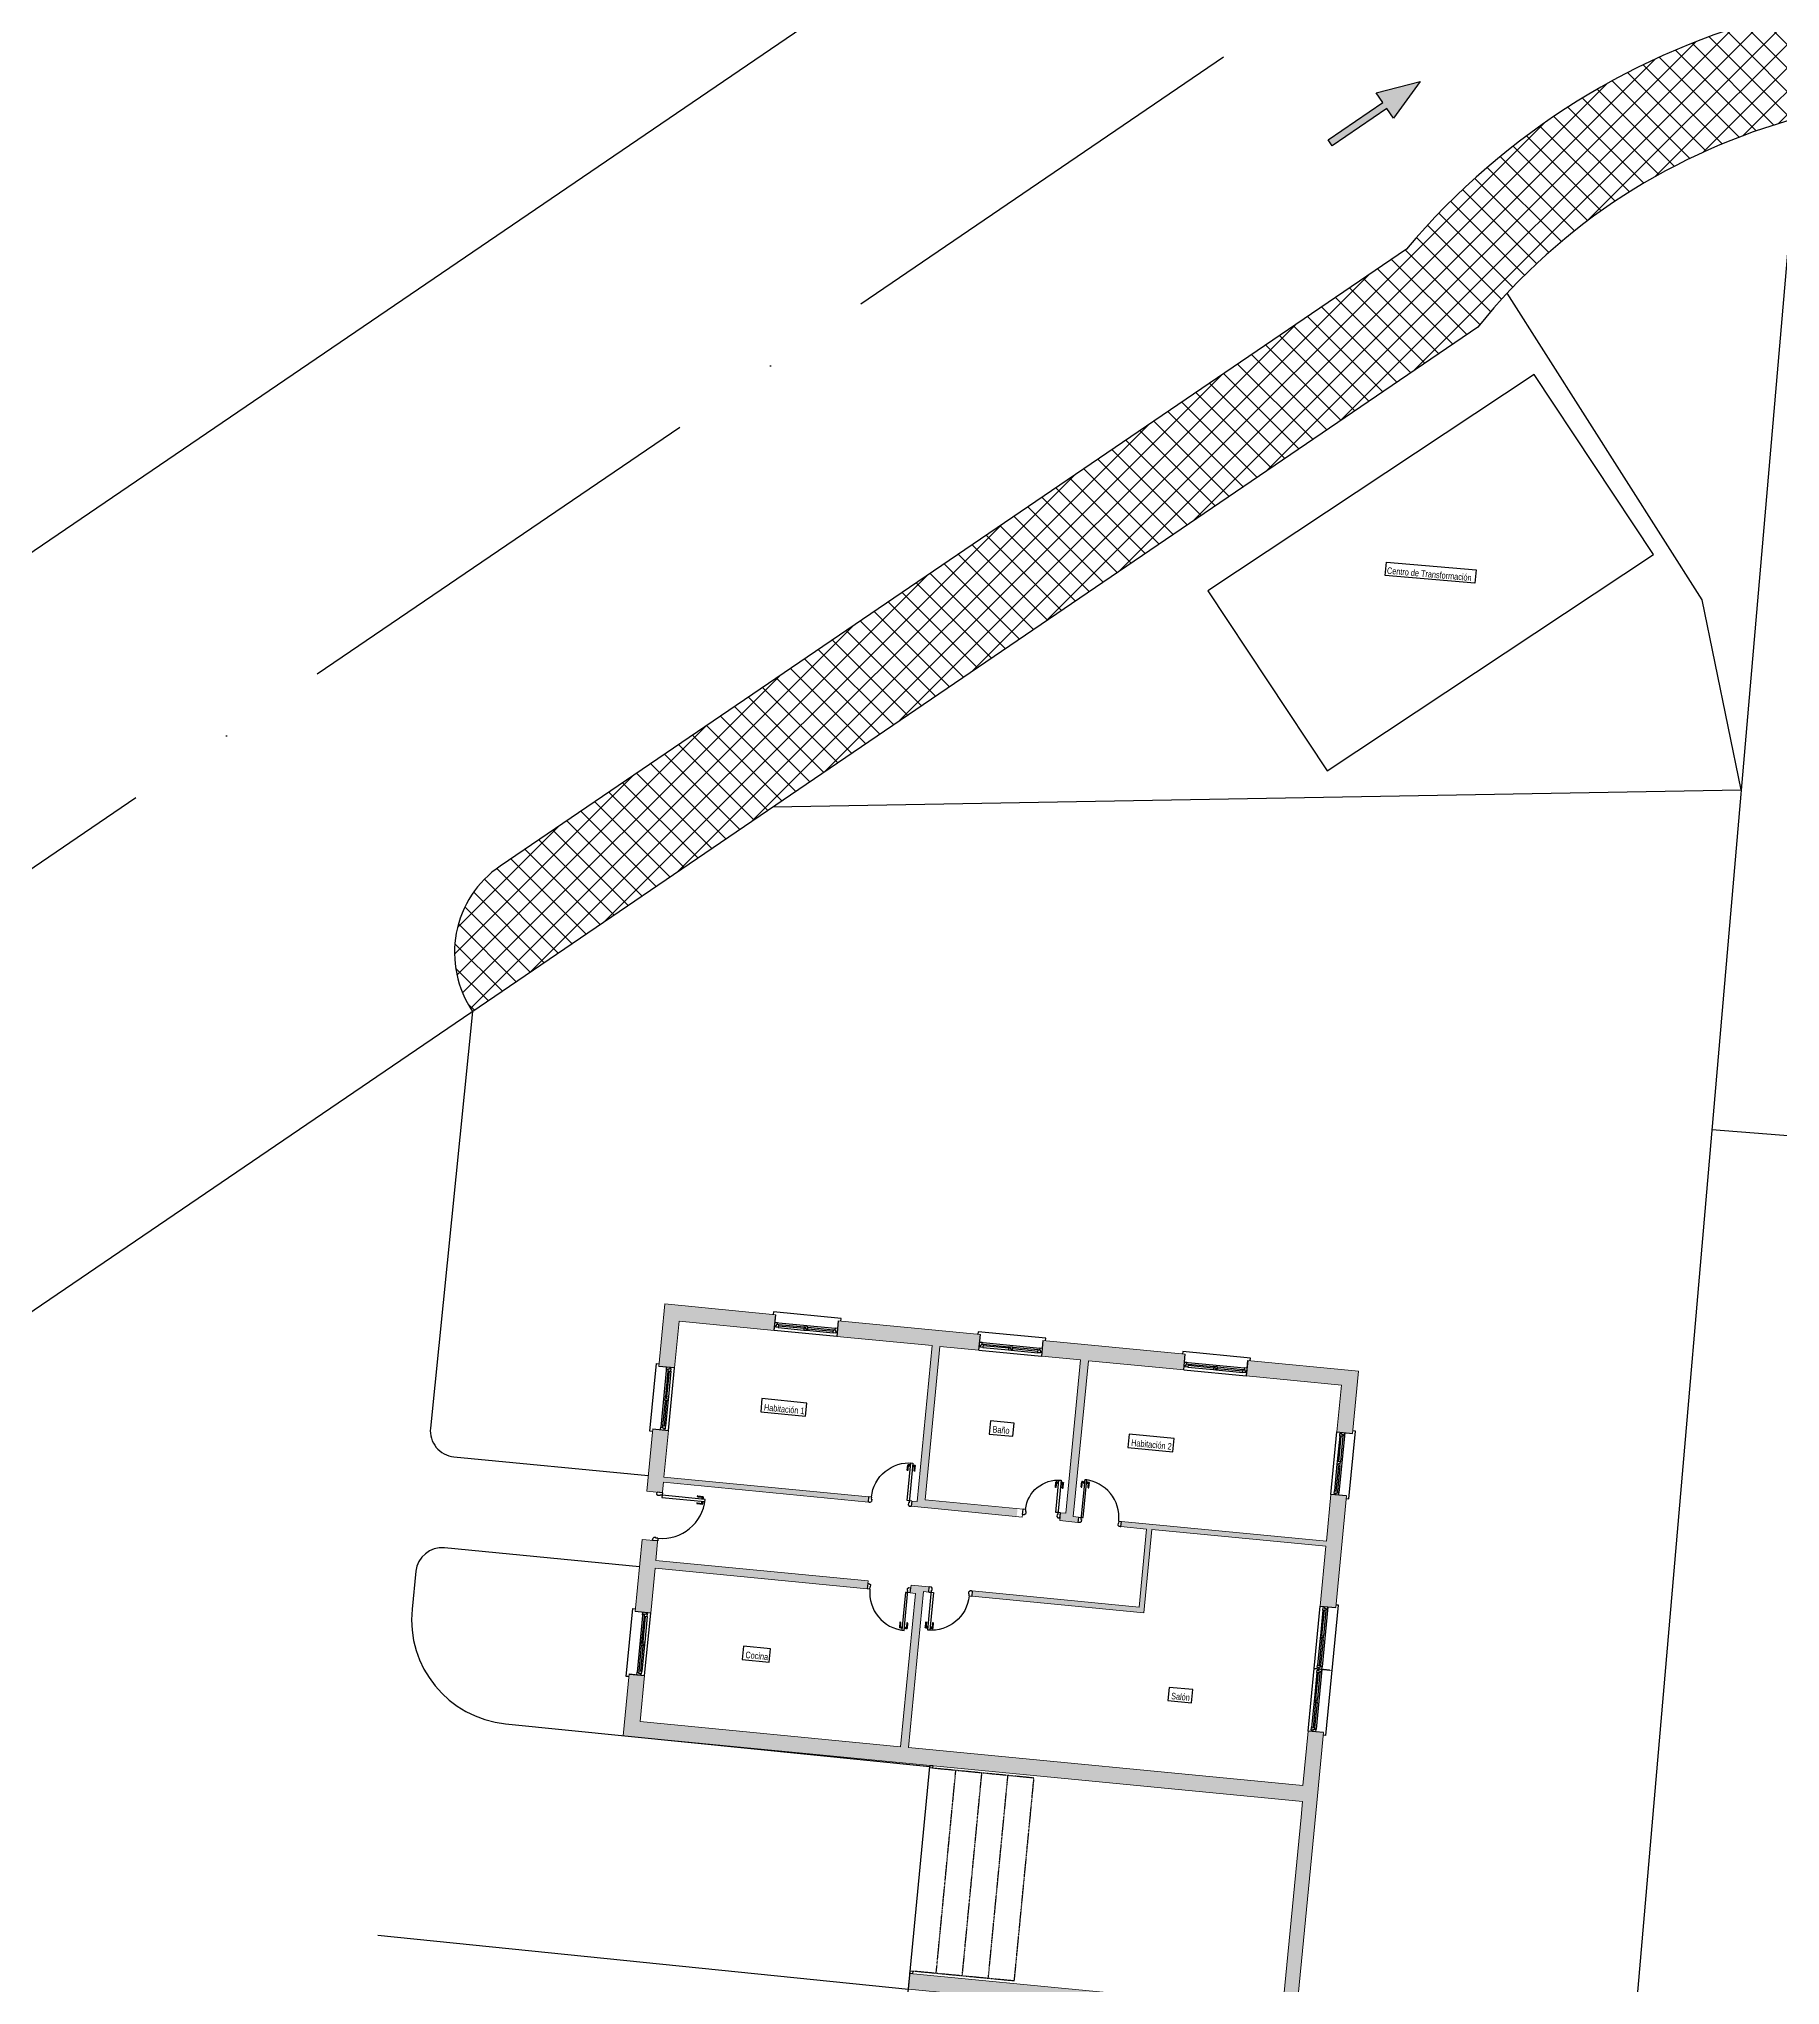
# Model space of a CAD drawing. Header units: millimetres. Extents: x 712192 to 1044287, y 40211 to 168571.
# Drawn here: x 758467 to 782287, y 118261 to 144892 of the extents above; entities that cross this region are included whole.
import ezdxf

# ---------------------------------------------------------------- set-up
doc = ezdxf.new("R2010")
doc.units = ezdxf.units.MM
doc.linetypes.add('ACAD_ISO10W100', pattern=[18, 12, -3, 0, -3])
for name, color, linetype in [('Aceras', 8, 'Continuous'), ('Carpinteria', 14, 'Continuous'), ('Cerramiento', 7, 'Continuous'), ('Cristal', 4, 'Continuous'), ('Fina', 2, 'Continuous'), ('Sombreado muros', 30, 'Continuous'), ('Textos', 5, 'Continuous')]:
    doc.layers.add(name, color=color, linetype=linetype)
for name, color, linetype, lineweight in [('Edificaciones', 6, 'Continuous', 18), ('Parcela', 1, 'Continuous', 30), ('Viales', 7, 'Continuous', 30)]:
    doc.layers.add(name, color=color, linetype=linetype, lineweight=lineweight)
doc.styles.add('basico', font='arial.ttf', dxfattribs={"width": 0.8})

# ---------------------------------------------------------------- blocks, each defined once
blk = doc.blocks.new('p825')
at = {"layer": 'Carpinteria'}
for p, q in [((-0.054, 0.68), (-0.054, 0.78)), ((-0.039, 0.785), (-0.049, 0.785)), ((-0.039, 0.68), (-0.039, 0.785)), ((-0.007, 0.785), (-0.017, 0.785)), ((-0.017, 0.765), (-0.017, 0.785)), ((-0.007, 0.765), (-0.017, 0.765)), ((-0.007, 0.754), (-0.007, 0.796)), ((0, 0.796), (-0.007, 0.796)), ((0, 0.754), (-0.007, 0.754)), ((0.04, 0.825), (0, 0.825)), ((0, 0.825), (0, 0)), ((0.04, 0), (0.04, 0.825)), ((0.04, 0.796), (0.047, 0.796)), ((0.04, 0.754), (0.047, 0.754)), ((0.047, 0.754), (0.047, 0.796)), ((0.047, 0.785), (0.057, 0.785)), ((0.047, 0.765), (0.057, 0.765)), ((0.057, 0.765), (0.057, 0.785)), ((0.079, 0.785), (0.089, 0.785)), ((0.079, 0.68), (0.079, 0.785)), ((0.094, 0.68), (0.094, 0.78)), ((-0.044, 0.675), (-0.049, 0.675)), ((0.084, 0.675), (0.089, 0.675)), ((-0.05, 0), (0, 0)), ((0, 0), (0.04, 0)), ((0, 0), (0, -0.04)), ((0.825, 0), (0.875, 0)), ((0.825, 0), (0.825, -0.04)), ((-0.01, -0.1), (-0.05, -0.1)), ((0.01, -0.08), (-0.01, -0.1)), ((0, -0.04), (0.01, -0.04)), ((0.01, -0.04), (0.01, -0.05)), ((0.01, -0.05), (0.01, -0.06)), ((0.01, -0.06), (0.01, -0.08)), ((0.825, -0.04), (0.815, -0.04)), ((0.815, -0.04), (0.815, -0.05)), ((0.815, -0.05), (0.815, -0.06)), ((0.815, -0.06), (0.815, -0.08)), ((0.815, -0.08), (0.84, -0.1)), ((0.86, -0.1), (0.84, -0.1)), ((0.86, -0.1), (0.875, -0.1))]:
    blk.add_line(p, q, dxfattribs=at)
for centre, radius, start, end in [((-0.049, 0.78), 0.005, 90, 180), ((-0.028, 0.812), 0.0294, 248.0255, 291.9745), ((-0.028, 0.738), 0.0294, 68.0255, 111.9745), ((0, 0), 0.825, 0, 90), ((0.068, 0.812), 0.0294, 248.0255, 291.9745), ((0.068, 0.738), 0.0294, 68.0255, 111.9745), ((0.089, 0.78), 0.005, 0, 90), ((-0.049, 0.68), 0.005, 180, 270), ((-0.044, 0.68), 0.005, 270, 0), ((0.084, 0.68), 0.005, 180, 270), ((0.089, 0.68), 0.005, 270, 0)]:
    blk.add_arc(centre, radius, start, end, dxfattribs=at)
at = {"layer": 'Cerramiento'}
for p, q in [((-0.05, 0), (-0.05, -0.1)), ((0.875, 0), (0.875, -0.1))]:
    blk.add_line(p, q, dxfattribs=at)
blk = doc.blocks.new('p725')
at = {"layer": 'Carpinteria'}
for p, q in [((-0.054, 0.58), (-0.054, 0.68)), ((-0.039, 0.685), (-0.049, 0.685)), ((-0.044, 0.575), (-0.049, 0.575)), ((-0.039, 0.58), (-0.039, 0.685)), ((-0.007, 0.685), (-0.017, 0.685)), ((-0.017, 0.665), (-0.017, 0.685)), ((-0.007, 0.665), (-0.017, 0.665)), ((-0.007, 0.654), (-0.007, 0.696)), ((0, 0.696), (-0.007, 0.696)), ((0, 0.654), (-0.007, 0.654)), ((0.04, 0.725), (0, 0.725)), ((0, 0.725), (0, -0.04)), ((0.04, 0), (0.04, 0.725)), ((0.04, 0.696), (0.047, 0.696)), ((0.04, 0.654), (0.047, 0.654)), ((0.047, 0.654), (0.047, 0.696)), ((0.047, 0.685), (0.057, 0.685)), ((0.047, 0.665), (0.057, 0.665)), ((0.057, 0.665), (0.057, 0.685)), ((0.079, 0.685), (0.089, 0.685)), ((0.079, 0.58), (0.079, 0.685)), ((0.084, 0.575), (0.089, 0.575)), ((0.094, 0.58), (0.094, 0.68)), ((-0.05, 0), (0, 0)), ((0, 0), (0.04, 0)), ((0.725, 0), (0.775, 0)), ((0.725, 0), (0.725, -0.04)), ((-0.01, -0.1), (-0.05, -0.1)), ((0.01, -0.08), (-0.01, -0.1)), ((0, -0.04), (0.01, -0.04)), ((0.01, -0.04), (0.01, -0.08)), ((0.725, -0.04), (0.715, -0.04)), ((0.715, -0.04), (0.715, -0.08)), ((0.74, -0.1), (0.715, -0.08)), ((0.76, -0.1), (0.74, -0.1)), ((0.76, -0.1), (0.775, -0.1))]:
    blk.add_line(p, q, dxfattribs=at)
for centre, radius, start, end in [((-0.049, 0.68), 0.005, 90, 180), ((-0.049, 0.58), 0.005, 180, 270), ((-0.044, 0.58), 0.005, 270, 0), ((-0.028, 0.712), 0.0294, 248.0255, 291.9745), ((-0.028, 0.638), 0.0294, 68.0255, 111.9745), ((0, 0), 0.725, 0, 90), ((0.068, 0.712), 0.0294, 248.0255, 291.9745), ((0.068, 0.638), 0.0294, 68.0255, 111.9745), ((0.084, 0.58), 0.005, 180, 270), ((0.089, 0.68), 0.005, 0, 90), ((0.089, 0.58), 0.005, 270, 0)]:
    blk.add_arc(centre, radius, start, end, dxfattribs=at)
at = {"layer": 'Cerramiento'}
for p, q in [((-0.05, 0), (-0.05, -0.1)), ((0.775, -0.1), (0.775, 0))]:
    blk.add_line(p, q, dxfattribs=at)
blk = doc.blocks.new('ven2')
at = {"layer": 'Carpinteria'}
for p, q in [((0, 0.5), (0.04, 0.5)), ((0.04, 0.4), (0.03, 0.4)), ((0.03, 0.4), (0.03, 0.3)), ((0.04, 0.5), (0.04, 0.4)), ((1, 0.5), (0.04, 0.5)), ((0.06, 0.4), (0.04, 0.4)), ((0.06, 0.2), (0.06, 0.4)), ((0.47, 0.4), (0.06, 0.4)), ((0.47, 0.2), (0.47, 0.4)), ((0.47, 0.4), (0.53, 0.4)), ((0.51, 0.3), (0.51, 0.4)), ((0.53, 0.4), (0.53, 0.2)), ((0.94, 0.4), (0.53, 0.4)), ((0.96, 0.4), (0.94, 0.4)), ((0.94, 0.4), (0.94, 0.2)), ((0.96, 0.4), (0.96, 0.5)), ((0.96, 0.5), (1, 0.5)), ((0.97, 0.4), (0.96, 0.4)), ((0.97, 0.3), (0.97, 0.4)), ((0.03, 0.3), (0, 0.3)), ((0.02, 0.3), (0.02, 0.2)), ((0.02, 0.2), (0.06, 0.2)), ((0.49, 0.2), (0.06, 0.2)), ((0.49, 0.2), (0.49, 0.3)), ((0.49, 0.3), (0.51, 0.3)), ((0.53, 0.2), (0.49, 0.2)), ((0.94, 0.2), (0.53, 0.2)), ((0.94, 0.2), (0.98, 0.2)), ((1, 0.3), (0.97, 0.3)), ((0.98, 0.2), (0.98, 0.3))]:
    blk.add_line(p, q, dxfattribs=at)
at = {"layer": 'Cerramiento'}
for p, q in [((0, 1), (0, 0)), ((1, 0), (1, 1))]:
    blk.add_line(p, q, dxfattribs=at)
at = {"layer": 'Cristal'}
for p, q in [((0.47, 0.3), (0.06, 0.3)), ((0.53, 0.3), (0.94, 0.3))]:
    blk.add_line(p, q, dxfattribs=at)
blk = doc.blocks.new('p625')
at = {"layer": 'Carpinteria'}
for p, q in [((-0.054, 0.48), (-0.054, 0.58)), ((-0.039, 0.585), (-0.049, 0.585)), ((-0.044, 0.475), (-0.049, 0.475)), ((-0.039, 0.48), (-0.039, 0.585)), ((-0.017, 0.565), (-0.017, 0.585)), ((-0.007, 0.585), (-0.017, 0.585)), ((-0.007, 0.565), (-0.017, 0.565)), ((0, 0.596), (-0.007, 0.596)), ((-0.007, 0.554), (-0.007, 0.596)), ((0, 0.554), (-0.007, 0.554)), ((0.04, 0.625), (0, 0.625)), ((0, 0.625), (0, -0.04)), ((0.04, 0), (0.04, 0.625)), ((0.04, 0.596), (0.047, 0.596)), ((0.04, 0.554), (0.047, 0.554)), ((0.047, 0.554), (0.047, 0.596)), ((0.047, 0.585), (0.057, 0.585)), ((0.047, 0.565), (0.057, 0.565)), ((0.057, 0.565), (0.057, 0.585)), ((0.079, 0.48), (0.079, 0.585)), ((0.079, 0.585), (0.089, 0.585)), ((0.084, 0.475), (0.089, 0.475)), ((0.094, 0.48), (0.094, 0.58)), ((-0.05, 0), (0, 0)), ((0, 0), (0.04, 0)), ((0.625, 0), (0.675, 0)), ((0.625, 0), (0.625, -0.04)), ((-0.01, -0.1), (-0.05, -0.1)), ((0.01, -0.08), (-0.01, -0.1)), ((0, -0.04), (0.01, -0.04)), ((0.01, -0.04), (0.01, -0.08)), ((0.625, -0.04), (0.615, -0.04)), ((0.615, -0.04), (0.615, -0.08)), ((0.64, -0.1), (0.615, -0.08)), ((0.66, -0.1), (0.64, -0.1)), ((0.66, -0.1), (0.675, -0.1))]:
    blk.add_line(p, q, dxfattribs=at)
for centre, radius, start, end in [((-0.049, 0.58), 0.005, 90, 180), ((-0.049, 0.48), 0.005, 180, 270), ((-0.044, 0.48), 0.005, 270, 0), ((-0.028, 0.612), 0.0294, 248.0255, 291.9745), ((-0.028, 0.538), 0.0294, 68.0255, 111.9745), ((0, 0), 0.625, 0, 90), ((0.068, 0.612), 0.0294, 248.0255, 291.9745), ((0.068, 0.538), 0.0294, 68.0255, 111.9745), ((0.084, 0.48), 0.005, 180, 270), ((0.089, 0.58), 0.005, 0, 90), ((0.089, 0.48), 0.005, 270, 0)]:
    blk.add_arc(centre, radius, start, end, dxfattribs=at)
at = {"layer": 'Cerramiento'}
for p, q in [((-0.05, -0.1), (-0.05, 0)), ((0.675, -0.1), (0.675, 0))]:
    blk.add_line(p, q, dxfattribs=at)

msp = doc.modelspace()

# ---------------------------------------------------------------- hatches: boundary and pattern name
at = {"layer": 'Aceras'}
h = msp.add_hatch(dxfattribs=at)
h.set_pattern_fill('ANSI37', color=256, scale=71.580675)
h.set_pattern_definition([(45, (270544.93, 3236.83), (-160.7032, 160.7032), []), (135, (270544.93, 3236.83), (-160.7032, -160.7032), [])])
h.paths.add_polyline_path([(757552, 126920, 0.414214), (755563, 127297), (722138, 104533), (722944, 103350)])
h.paths.add_polyline_path([(787790, 143539), (799687, 138960, 0.414214), (798865, 140810), (788304, 144875, 0.319675), (777176, 142017), (764778, 133574, 0.414214), (764401, 131584), (778150, 140948, -0.325822)])
h.paths.add_polyline_path([(824260, 129503), (824297, 129905, 0.335762), (823386, 131373), (810355, 136388, 0.414214), (808504, 135566)])
h.paths.add_polyline_path([(833260, 127573, 0.414214), (831409, 126751), (836939, 124623), (836986, 124935, 0.351854), (836085, 126485)])
h.paths.add_polyline_path([(852012, 118821, -0.378204), (856528, 111652), (854208, 97365, 0.414214), (855850, 98548), (857942, 111422, 0.375958), (852475, 120177), (844825, 123121, 0.414214), (842975, 122299)])
h.paths.add_polyline_path([(854898, 92685, 0.421729), (853678, 94333), (850815, 76534, 0.416122), (852466, 77716)])
h.paths.add_polyline_path([(851021, 68815, 0.414214), (849837, 70458), (847818, 58027), (848044, 58026, 0.369067), (849463, 59228)])
at = {"layer": 'Sombreado muros'}
h = msp.add_hatch(dxfattribs=at)
h.set_pattern_fill('SACNCR', color=256, scale=57.26454)
h.set_pattern_definition([(45, (270544.93, 3236.83), (-96.42192, 96.42192), []), (45, (270641.35, 3236.83), (-96.42192, 96.42192), [0, -136.361185])])
h.paths.add_polyline_path([(771348, 127163), (769403, 127352), (769382, 127138), (770686, 127012), (770480, 124878), (770409, 124884), (770402, 124813), (771844, 124674), (771855, 124781), (770590, 124903), (770793, 127001), (771327, 126950)])
h.paths.add_polyline_path([(774148, 126893), (772203, 127081), (772182, 126867), (772717, 126815), (772514, 124717), (772443, 124724), (772432, 124617), (772682, 124593), (772689, 124664), (772617, 124671), (772824, 126805), (774128, 126679)])
h.paths.add_polyline_path([(767031, 127581), (766948, 126728), (767162, 126707), (767224, 127347), (768527, 127220), (768548, 127434)])
h.paths.add_polyline_path([(767079, 125852), (766865, 125873), (766783, 125019), (766996, 124999), (767010, 125141), (769814, 124870), (769821, 124941), (767017, 125213)])
h.paths.add_polyline_path([(776521, 126663), (775003, 126810), (774983, 126596), (776286, 126470), (776224, 125830), (776438, 125810)])
h.paths.add_polyline_path([(776356, 124955), (776142, 124975), (776080, 124336), (773276, 124607), (773269, 124536), (773620, 124502), (773517, 123433), (771235, 123654), (771228, 123583), (773581, 123355), (773692, 124495), (776073, 124265), (775994, 123447), (776208, 123426)])
h.paths.add_polyline_path([(776042, 121716), (775829, 121737), (775756, 120991), (770363, 121512), (770569, 123646), (770641, 123639), (770647, 123711), (770398, 123735), (770388, 123628), (770459, 123621), (770256, 121523), (766694, 121867), (766754, 122497), (766541, 122518), (766459, 121676), (766774, 121644), (775755, 120775), (775734, 120561), (775479, 117926), (770383, 118419), (770362, 118205), (775653, 117694), (775949, 120756)])
h.paths.add_polyline_path([(766907, 124073), (766933, 124340), (766719, 124360), (766623, 123373), (766837, 123352), (766897, 123966), (769800, 123685), (769810, 123792)])
at = {"layer": 'Viales'}
h = msp.add_hatch(color=256, dxfattribs=at)
h.dxf.hatch_style = 1
h.paths.add_polyline_path([(726061, 113642), (726812, 114153), (726757, 114233), (726006, 113722), (725915, 113856), (725550, 113353), (726152, 113507)])
h.paths.add_polyline_path([(728799, 111235), (728197, 111081), (728289, 110946), (727538, 110435), (727593, 110355), (728344, 110866), (728435, 110732)])
h.paths.add_polyline_path([(752025, 127308), (752116, 127174), (751365, 126662), (751420, 126582), (752171, 127093), (752262, 126959), (752626, 127463)])
h.paths.add_polyline_path([(750072, 129735), (749981, 129869), (750732, 130380), (750677, 130461), (749926, 129949), (749835, 130084), (749471, 129580)])
h.paths.add_polyline_path([(774717, 146582), (774626, 146717), (775377, 147228), (775322, 147308), (774571, 146797), (774480, 146931), (774116, 146428)])
h.paths.add_polyline_path([(776909, 143941), (777000, 143807), (777364, 144310), (776762, 144156), (776854, 144022), (776103, 143510), (776158, 143430)])

# ---------------------------------------------------------------- linework, layer by layer
at = {"layer": 'Carpinteria'}
for p, q in [((770655, 121232), (770658, 121268)), ((770691, 121229), (770655, 121232)), ((770658, 121268), (770694, 121265)), ((770694, 121265), (770691, 121229)), ((770383, 118419), (770386, 118455)), ((770418, 118416), (770383, 118419)), ((770386, 118455), (770422, 118451)), ((770422, 118451), (770418, 118416))]:
    msp.add_line(p, q, dxfattribs=at)
at = {"layer": 'Carpinteria', "linetype": 'ACAD_ISO10W100'}
for p, q in [((772080, 121094), (770691, 121229)), ((770742, 118420), (771011, 121198)), ((771099, 118386), (771367, 121163)), ((771455, 118351), (771724, 121129)), ((771811, 118317), (772080, 121094)), ((771811, 118317), (770422, 118451))]:
    msp.add_line(p, q, dxfattribs=at)
at = {"layer": 'Edificaciones'}
for p, q in [((767162, 126707), (767224, 127347)), ((767224, 127347), (768527, 127220)), ((768527, 127220), (768548, 127434)), ((769382, 127138), (769403, 127352)), ((769382, 127138), (770686, 127012)), ((771327, 126950), (771348, 127163)), ((772182, 126867), (772203, 127081)), ((770480, 124878), (770686, 127012)), ((770590, 124903), (770793, 127001)), ((772514, 124717), (772717, 126815)), ((772617, 124671), (772824, 126805)), ((774128, 126679), (774148, 126893)), ((774983, 126596), (775003, 126810)), ((766948, 126728), (767162, 126707)), ((766865, 125873), (767079, 125852)), ((776224, 125830), (776438, 125810)), ((767017, 125213), (769821, 124941)), ((766996, 124999), (766783, 125019)), ((767010, 125141), (769814, 124870)), ((769821, 124941), (769814, 124870)), ((770590, 124903), (771930, 124773)), ((776142, 124975), (776356, 124955)), ((770409, 124884), (770402, 124813)), ((770402, 124813), (771920, 124666)), ((770409, 124884), (770480, 124878)), ((771930, 124773), (771920, 124666)), ((772443, 124724), (772432, 124617)), ((772443, 124724), (772514, 124717)), ((772617, 124671), (772689, 124664)), ((772689, 124664), (772682, 124593)), ((772432, 124617), (772682, 124593)), ((773276, 124607), (773269, 124536)), ((773269, 124536), (773620, 124502)), ((773276, 124607), (776080, 124336)), ((773620, 124502), (773517, 123433)), ((773692, 124495), (773581, 123355)), ((773692, 124495), (776073, 124265)), ((766933, 124340), (766719, 124360)), ((766897, 123966), (769800, 123685)), ((766907, 124073), (769810, 123792)), ((769800, 123685), (769810, 123792)), ((770256, 121523), (770459, 123621)), ((770363, 121512), (770569, 123646)), ((770388, 123628), (770398, 123735)), ((770388, 123628), (770459, 123621)), ((770398, 123735), (770647, 123711)), ((770569, 123646), (770641, 123639)), ((770641, 123639), (770647, 123711)), ((771228, 123583), (771235, 123654)), ((771228, 123583), (773581, 123355)), ((771235, 123654), (773517, 123433)), ((766623, 123373), (766837, 123352)), ((775994, 123447), (776208, 123426)), ((766541, 122518), (766754, 122497)), ((775911, 122592), (776161, 122568)), ((766754, 122497), (766694, 121867)), ((775829, 121737), (776042, 121716)), ((775734, 120561), (775755, 120775))]:
    msp.add_line(p, q, dxfattribs=at)
for points in [[(766948, 126728), (767031, 127581), (768548, 127434)], [(769403, 127352), (771348, 127163)], [(772203, 127081), (774148, 126893)], [(770793, 127001), (771327, 126950)], [(772182, 126867), (772717, 126815)], [(772824, 126805), (774128, 126679)], [(775003, 126810), (776521, 126663), (776438, 125810)], [(774983, 126596), (776286, 126470), (776224, 125830)], [(766783, 125019), (766865, 125873)], [(767017, 125213), (767079, 125852)], [(766993, 124963), (767010, 125141)], [(776142, 124975), (776080, 124336)], [(776356, 124955), (776208, 123426)], [(766907, 124073), (766936, 124375)], [(766623, 123373), (766719, 124360)], [(776073, 124265), (775994, 123447)], [(766837, 123352), (766897, 123966)], [(775755, 120775), (766459, 121674), (766541, 122518)], [(770256, 121523), (766694, 121867)], [(775829, 121737), (775756, 120991), (770363, 121512)], [(776042, 121716), (775949, 120756)], [(775949, 120756), (775653, 117694), (770362, 118205), (770386, 118455)], [(775734, 120561), (775479, 117926), (770383, 118419)]]:
    msp.add_lwpolyline(points, dxfattribs=at)
at = {"layer": 'Fina'}
for p, q in [((768516, 127473), (768512, 127438)), ((769442, 127384), (768516, 127473)), ((769439, 127348), (769442, 127384)), ((769382, 127138), (768527, 127220)), ((771316, 127202), (771313, 127167)), ((772242, 127113), (771316, 127202)), ((772239, 127077), (772242, 127113)), ((766826, 125841), (766916, 126767)), ((766916, 126767), (766951, 126763)), ((771327, 126950), (772182, 126867)), ((774116, 126932), (774113, 126896)), ((775042, 126842), (774116, 126932)), ((775039, 126806), (775042, 126842)), ((767079, 125852), (767162, 126707)), ((774128, 126679), (774983, 126596)), ((766862, 125837), (766826, 125841)), ((776142, 124975), (776224, 125830)), ((776388, 124916), (776477, 125842)), ((776477, 125842), (776442, 125845)), ((776352, 124919), (776388, 124916)), ((766502, 122485), (766591, 123412)), ((766591, 123412), (766627, 123408)), ((766754, 122497), (766837, 123352)), ((775911, 122592), (775994, 123447)), ((776074, 121677), (776247, 123458)), ((776247, 123458), (776211, 123462)), ((775829, 121737), (775911, 122592)), ((766537, 122482), (766502, 122485)), ((776074, 121677), (776039, 121681))]:
    msp.add_line(p, q, dxfattribs=at)
at = {"layer": 'Parcela'}
for p, q in [((782548, 143814), (778766, 99988)), ((781351, 129969), (783243, 129821))]:
    msp.add_line(p, q, dxfattribs=at)
msp.add_lwpolyline([(852012, 118821), (787790, 143539, 0.325822), (778150, 140948), (722944, 103350), (732613, 68202), (724717, 65744), (724234, 63740, 0.180942), (725923, 49944, 0.177877), (732879, 43605, 0.071967), (742428, 41236, 0.049784), (752504, 41236, -0.049784), (756785, 41236), (776408, 79455), (778766, 99988), (832631, 93802)], format="xyb", dxfattribs=at)
at = {"layer": 'Textos'}
for points in [[(778111, 137444), (776886, 137551), (776901, 137732), (778127, 137625)], [(768341, 126105), (768955, 126045), (768972, 126226), (768359, 126286)], [(771467, 125802), (771790, 125771), (771808, 125952), (771485, 125983)], [(773365, 125619), (773978, 125559), (773996, 125740), (773382, 125800)], [(768088, 122717), (768457, 122681), (768475, 122862), (768105, 122898)], [(773911, 122154), (774235, 122122), (774252, 122304), (773929, 122335)]]:
    msp.add_lwpolyline(points, close=True, dxfattribs=at)
at = {"layer": 'Viales', "linetype": 'Continuous'}
for p, q in [((776762, 144156), (777364, 144310)), ((776854, 144022), (776762, 144156)), ((777364, 144310), (777000, 143807)), ((776103, 143510), (776854, 144022)), ((777000, 143807), (776909, 143941)), ((776158, 143430), (776103, 143510))]:
    msp.add_line(p, q, dxfattribs=at)
at = {"layer": 'Viales'}
for p, q in [((776909, 143941), (776158, 143430)), ((781219, 137216), (778555, 141415)), ((781754, 134618), (781219, 137216)), ((768509, 134383), (781754, 134618)), ((770069, 115179), (770657, 121250)), ((770362, 118202), (763105, 118938))]:
    msp.add_line(p, q, dxfattribs=at)
at = {"layer": 'Viales', "linetype": 'ACAD_ISO10W100', "ltscale": 500}
msp.add_lwpolyline([(782111, 149708), (714207, 103462)], dxfattribs=at)
at = {"layer": 'Viales'}
for points in [[(774098, 148963, 0.032784), (772447, 147457), (712192, 106420)], [(799650, 138864), (799687, 138960, 0.414214), (798865, 140810), (788304, 144875, 0.319675), (777176, 142017), (764778, 133574, 0.414214), (764401, 131584), (764401, 131584)], [(764401, 131584), (763823, 125883, 0.415554), (764145, 125490), (766803, 125233)], [(766683, 123986), (764015, 124244, 0.412874), (763625, 123924), (763572, 123407, 0.41421), (764852, 121838), (770657, 121250)]]:
    msp.add_lwpolyline(points, format="xyb", dxfattribs=at)
msp.add_lwpolyline([(776089, 134877), (780555, 137837), (778923, 140299), (774457, 137339)], close=True, dxfattribs=at)

# ---------------------------------------------------------------- block references
at = {"layer": 'Cerramiento'}
for name, p, xscale, yscale, zscale, rotation in [('p725', (770373, 124888), -715.8067457142449, 715.8067457142452, 715.8067457142452, 354.4751403544458), ('p625', (772407, 124727), -710.080291765323, 710.0802917653228, 710.0802917653227, 354.4751403543107), ('p725', (772724, 124660), 715.8067457142449, 715.8067457142449, 715.8067457142449, 354.4751403544458), ('p825', (766993, 124963), 715.8067457142453, 715.8067457142453, 715.8067457142453, 264.4751403542734), ('p725', (770352, 123631), 715.806745714245, 715.806745714245, 715.806745714245, 174.4751403544457), ('p725', (770676, 123636), -715.8067457142453, 715.8067457142454, 715.8067457142453, 174.4751403544458)]:
    msp.add_blockref(name, p, dxfattribs=dict(at, xscale=xscale, yscale=yscale, zscale=zscale, rotation=rotation))
at = {"layer": 'Fina', "yscale": 214.7420237142814, "zscale": 858.9680948570943}
for p, xscale, rotation in [((769382, 127138), -858.9680948570943, 354.4751403544458), ((772182, 126867), -858.9680948570943, 354.4751403544458), ((774983, 126596), -858.9680948570943, 354.4751403544458), ((767079, 125852), 858.9680948570943, 84.47514035444587), ((776142, 124975), -858.9680948570942, 264.4751403544458), ((766754, 122497), 858.9680948570943, 84.47514035444587), ((775911, 122592), -858.9680948570942, 264.4751403544458), ((775829, 121737), -858.9680948570942, 264.4751403544458)]:
    msp.add_blockref('ven2', p, dxfattribs=dict(at, xscale=xscale, rotation=rotation))

# ---------------------------------------------------------------- texts
at = {"layer": 'Textos', "style": 'basico', "width": 0.8}
for s, height, rotation, p in [('Centro de Transformación', 89.48, 355.0297, (776906, 137574)), ('Habitación 1', 89.48, 354.4751, (768383, 126125)), ('Baño', 89.5, 354.4751, (771509, 125824)), ('Habitación 2', 89.48, 354.4751, (773406, 125640)), ('Cocina', 89.5, 354.4751, (768129, 122737)), ('Salón', 89.5, 354.4751, (773953, 122174))]:
    msp.add_text(s, height=height, rotation=rotation, dxfattribs=at).set_placement(p)

doc.saveas('drawing.dxf')
